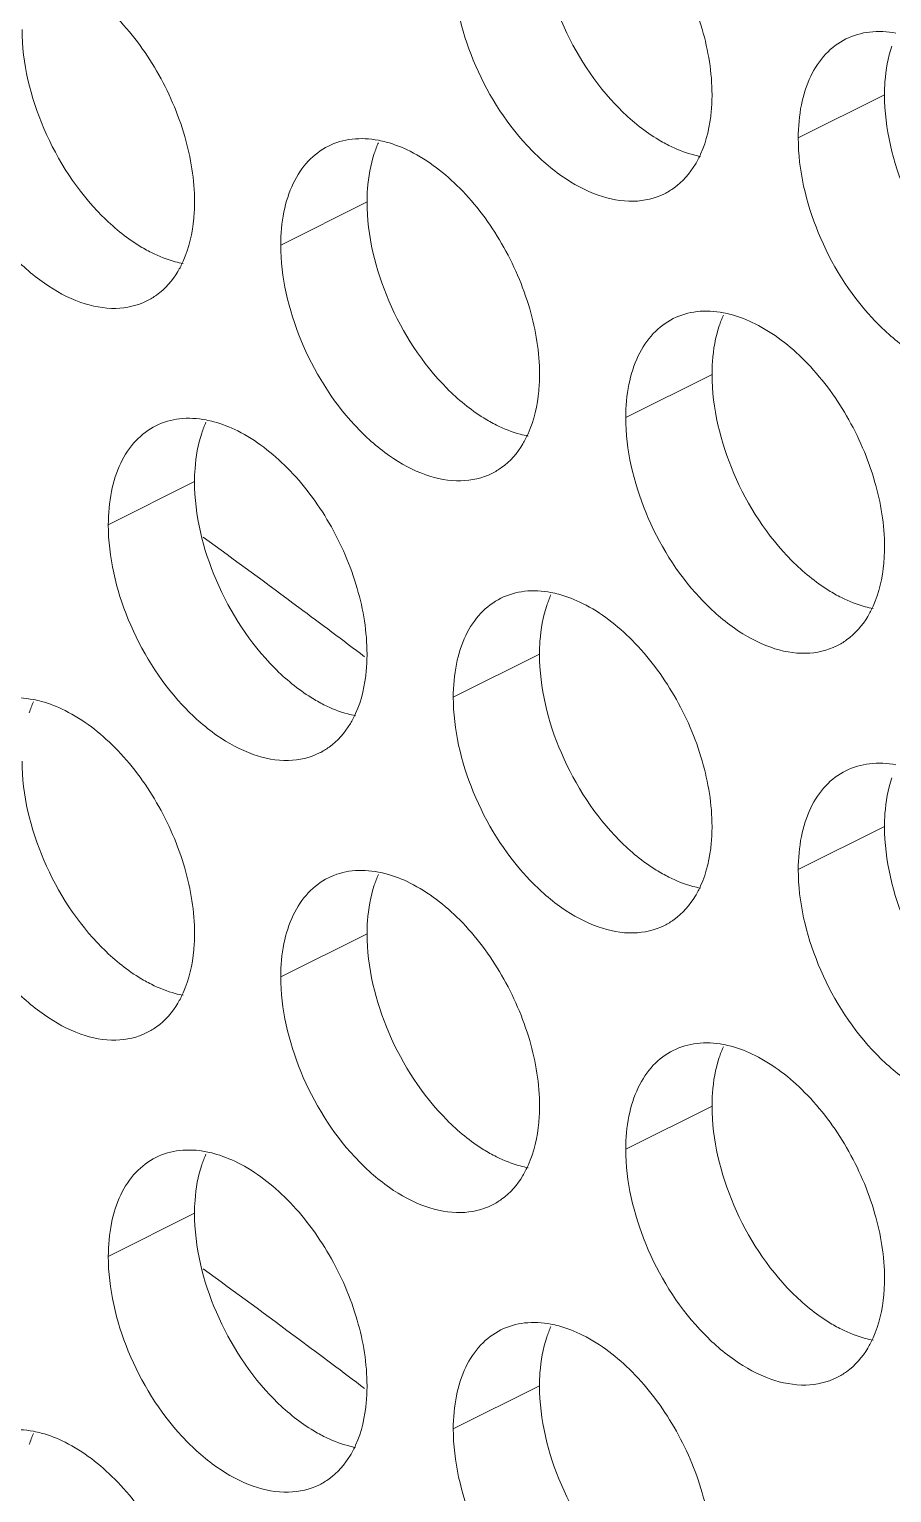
# Model space of a CAD drawing. Header units: millimetres. Extents: x 0 to 2524, y 0 to 1785.
# Drawn here: x 1877.04 to 1882.7, y 807.19 to 816.79 of the extents above; entities that cross this region are included whole.
import ezdxf

# ---------------------------------------------------------------- set-up
doc = ezdxf.new("R2010")
doc.units = ezdxf.units.MM
doc.header["$LTSCALE"] = 0.1
doc.layers.add('标注', color=251, linetype='Continuous', lineweight=9)

msp = doc.modelspace()

# ---------------------------------------------------------------- linework, layer by layer
at = {"layer": '标注'}
for p, q in [((1882.6528, 816.3643), (1882.0871, 816.0815)), ((1879.2587, 815.6614), (1878.693, 815.3785)), ((1881.5214, 814.53), (1880.9557, 814.2471)), ((1878.1273, 813.827), (1877.5616, 813.5442)), ((1880.3901, 812.6957), (1879.8244, 812.4128)), ((1882.6528, 811.5643), (1882.0871, 811.2815)), ((1879.2587, 810.8614), (1878.693, 810.5785)), ((1881.5214, 809.73), (1880.9557, 809.4471)), ((1878.1273, 809.027), (1877.5616, 808.7442)), ((1880.3901, 807.8957), (1879.8244, 807.6128))]:
    msp.add_line(p, q, dxfattribs=at)
for centre, radius, start, end in [((1880.0032, 815.7503), 0.734, 155.87957, 161.78032), ((1881.0071, 816.1209), 0.4532, 296.52559, 305.90341), ((1877.613, 815.4179), 0.4532, 296.52559, 305.90341), ((1882.2659, 814.6189), 0.734, 155.87957, 161.78032), ((1878.8718, 813.916), 0.734, 155.87957, 161.78032), ((1879.8757, 814.2865), 0.4532, 296.52559, 305.90341), ((1839.155, 759.6738), 66.4565, 53.363866, 54.035732), ((1881.1346, 812.7846), 0.734, 155.87957, 161.78032), ((1838.5643, 758.8784), 67.4472, 52.906702, 53.364386), ((1882.1385, 813.1552), 0.4532, 296.52559, 305.90341), ((1877.7405, 812.0817), 0.734, 155.87957, 161.78032), ((1878.7444, 812.4522), 0.4532, 296.52559, 305.90341), ((1880.0032, 810.9503), 0.734, 155.87957, 161.78032), ((1881.0071, 811.3209), 0.4532, 296.52559, 305.90341), ((1877.613, 810.6179), 0.4532, 296.52559, 305.90341), ((1882.2659, 809.8189), 0.734, 155.87957, 161.78032), ((1878.8718, 809.116), 0.734, 155.87957, 161.78032), ((1879.8757, 809.4865), 0.4532, 296.52559, 305.90341), ((1839.155, 754.8738), 66.4565, 53.363866, 54.035732), ((1881.1346, 807.9846), 0.734, 155.87957, 161.78032), ((1838.5643, 754.0784), 67.4472, 52.906702, 53.364386), ((1882.1385, 808.3552), 0.4532, 296.52559, 305.90341), ((1877.7405, 807.2817), 0.734, 155.87957, 161.78032), ((1878.7444, 807.6522), 0.4532, 296.52559, 305.90341)]:
    msp.add_arc(centre, radius, start, end, dxfattribs=at)
for points, knots in [([(1880.6729, 817.8278), (1880.7935, 817.7675), (1881.0241, 817.5871), (1881.2903, 817.229), (1881.4714, 816.8103), (1881.5214, 816.5092), (1881.5214, 816.3643)], [0, 0, 0, 0, 0.229676, 0.488215, 0.753207, 1, 1, 1, 1]), ([(1880.9139, 816.2736), (1880.7523, 816.4364), (1880.5013, 816.8236), (1880.3901, 817.2742), (1880.3901, 817.4957)], [0, 0, 0, 0, 0.508684, 1, 1, 1, 1]), ([(1881.2095, 815.7153), (1881.1469, 815.6841), (1880.997, 815.6501), (1880.7592, 815.6979), (1880.5208, 815.8285), (1880.213, 816.1061), (1879.927, 816.5688), (1879.8244, 817.0012), (1879.8244, 817.2128)], [0, 0, 0, 0, 0.090718, 0.191742, 0.308104, 0.439279, 0.725532, 1, 1, 1, 1]), ([(1877.2788, 817.1249), (1877.3994, 817.0645), (1877.63, 816.8842), (1877.8962, 816.5261), (1878.0773, 816.1074), (1878.1273, 815.8063), (1878.1273, 815.6614)], [0, 0, 0, 0, 0.229676, 0.488215, 0.753207, 1, 1, 1, 1]), ([(1877.5198, 815.5707), (1877.3582, 815.7335), (1877.1072, 816.1206), (1876.9959, 816.5712), (1876.9959, 816.7927)], [0, 0, 0, 0, 0.508684, 1, 1, 1, 1]), ([(1882.399, 816.7304), (1882.4473, 816.7545), (1882.5574, 816.7863), (1882.6711, 816.7795), (1882.7279, 816.7686)], [0, 0, 0, 0, 0.482538, 1, 1, 1, 1]), ([(1882.0871, 816.0815), (1882.0871, 816.1543), (1882.0991, 816.2932), (1882.1582, 816.4834), (1882.2575, 816.6356), (1882.3501, 816.706), (1882.399, 816.7304)], [0, 0, 0, 0, 0.289235, 0.54966, 0.782932, 1, 1, 1, 1]), ([(1882.6528, 816.3643), (1882.6528, 816.3927), (1882.6565, 816.5002), (1882.6753, 816.6076), (1882.7001, 816.6827)], [0, 0, 0, 0, 0.264225, 1, 1, 1, 1]), ([(1877.8154, 815.0124), (1877.7528, 814.9811), (1877.6029, 814.9472), (1877.3651, 814.9949), (1877.1267, 815.1256), (1876.8189, 815.4031), (1876.5329, 815.8658), (1876.4303, 816.2982), (1876.4303, 816.5099)], [0, 0, 0, 0, 0.090718, 0.191742, 0.308104, 0.439279, 0.725532, 1, 1, 1, 1]), ([(1881.5214, 816.3643), (1881.5214, 816.3287), (1881.5157, 816.1964), (1881.4865, 816.0638), (1881.4468, 815.9754)], [0, 0, 0, 0, 0.268874, 1, 1, 1, 1]), ([(1883.1766, 815.1423), (1883.015, 815.305), (1882.764, 815.6922), (1882.6528, 816.1428), (1882.6528, 816.3643)], [0, 0, 0, 0, 0.508684, 1, 1, 1, 1]), ([(1881.2386, 816.0322), (1881.2102, 816.0464), (1881.0922, 816.1129), (1880.9867, 816.2002), (1880.9139, 816.2736)], [0, 0, 0, 0, 0.235002, 1, 1, 1, 1]), ([(1878.693, 815.3785), (1878.693, 815.4514), (1878.705, 815.5903), (1878.764, 815.7805), (1878.8634, 815.9327), (1878.956, 816.0031), (1879.0049, 816.0275)], [0, 0, 0, 0, 0.289235, 0.54966, 0.782932, 1, 1, 1, 1]), ([(1879.0049, 816.0275), (1879.0532, 816.0516), (1879.1633, 816.0834), (1879.277, 816.0765), (1879.3338, 816.0657)], [0, 0, 0, 0, 0.482538, 1, 1, 1, 1]), ([(1879.3338, 816.0657), (1879.3511, 816.0624), (1879.4226, 816.0458), (1879.4915, 816.0185), (1879.5415, 815.9935)], [0, 0, 0, 0, 0.238696, 1, 1, 1, 1]), ([(1881.4463, 815.96), (1881.4291, 815.9633), (1881.3575, 815.9799), (1881.2886, 816.0072), (1881.2386, 816.0322)], [0, 0, 0, 0, 0.238696, 1, 1, 1, 1]), ([(1883.4723, 814.5839), (1883.4097, 814.5527), (1883.2597, 814.5187), (1883.0219, 814.5665), (1882.7835, 814.6971), (1882.4757, 814.9747), (1882.1897, 815.4374), (1882.0871, 815.8698), (1882.0871, 816.0815)], [0, 0, 0, 0, 0.090718, 0.191742, 0.308104, 0.439279, 0.725532, 1, 1, 1, 1]), ([(1879.2587, 815.6614), (1879.2587, 815.6898), (1879.2624, 815.7972), (1879.2812, 815.9046), (1879.306, 815.9798)], [0, 0, 0, 0, 0.264225, 1, 1, 1, 1]), ([(1879.5415, 815.9935), (1879.6622, 815.9332), (1879.8927, 815.7528), (1880.1589, 815.3947), (1880.34, 814.976), (1880.3901, 814.6749), (1880.3901, 814.53)], [0, 0, 0, 0, 0.229676, 0.488215, 0.753207, 1, 1, 1, 1]), ([(1881.4468, 815.9754), (1881.4365, 815.9525), (1881.3933, 815.8686), (1881.3291, 815.7944), (1881.2729, 815.7537)], [0, 0, 0, 0, 0.265525, 1, 1, 1, 1]), ([(1878.1273, 815.6614), (1878.1273, 815.6257), (1878.1216, 815.4935), (1878.0924, 815.3608), (1878.0527, 815.2725)], [0, 0, 0, 0, 0.268874, 1, 1, 1, 1]), ([(1879.7825, 814.4393), (1879.6209, 814.6021), (1879.3699, 814.9893), (1879.2587, 815.4398), (1879.2587, 815.6614)], [0, 0, 0, 0, 0.508684, 1, 1, 1, 1]), ([(1877.8445, 815.3292), (1877.8161, 815.3434), (1877.6981, 815.4099), (1877.5926, 815.4973), (1877.5198, 815.5707)], [0, 0, 0, 0, 0.235002, 1, 1, 1, 1]), ([(1878.0522, 815.2571), (1878.035, 815.2603), (1877.9634, 815.277), (1877.8945, 815.3042), (1877.8445, 815.3292)], [0, 0, 0, 0, 0.238696, 1, 1, 1, 1]), ([(1880.0782, 813.881), (1880.0156, 813.8498), (1879.8656, 813.8158), (1879.6278, 813.8636), (1879.3894, 813.9942), (1879.0816, 814.2718), (1878.7956, 814.7345), (1878.693, 815.1669), (1878.693, 815.3785)], [0, 0, 0, 0, 0.090718, 0.191742, 0.308104, 0.439279, 0.725532, 1, 1, 1, 1]), ([(1878.0527, 815.2725), (1878.0424, 815.2496), (1877.9991, 815.1656), (1877.935, 815.0915), (1877.8788, 815.0508)], [0, 0, 0, 0, 0.265525, 1, 1, 1, 1]), ([(1881.2676, 814.8961), (1881.316, 814.9202), (1881.426, 814.952), (1881.5397, 814.9452), (1881.5966, 814.9343)], [0, 0, 0, 0, 0.482538, 1, 1, 1, 1]), ([(1880.9557, 814.2471), (1880.9557, 814.32), (1880.9678, 814.4589), (1881.0268, 814.6491), (1881.1262, 814.8013), (1881.2187, 814.8717), (1881.2676, 814.8961)], [0, 0, 0, 0, 0.289235, 0.54966, 0.782932, 1, 1, 1, 1]), ([(1881.5214, 814.53), (1881.5214, 814.5584), (1881.5251, 814.6659), (1881.5439, 814.7733), (1881.5688, 814.8484)], [0, 0, 0, 0, 0.264225, 1, 1, 1, 1]), ([(1881.5966, 814.9343), (1881.6138, 814.931), (1881.6854, 814.9144), (1881.7543, 814.8871), (1881.8043, 814.8621)], [0, 0, 0, 0, 0.238696, 1, 1, 1, 1]), ([(1881.8043, 814.8621), (1881.9249, 814.8018), (1882.1555, 814.6214), (1882.4217, 814.2634), (1882.6028, 813.8446), (1882.6528, 813.5436), (1882.6528, 813.3986)], [0, 0, 0, 0, 0.229676, 0.488215, 0.753207, 1, 1, 1, 1]), ([(1880.3901, 814.53), (1880.3901, 814.4944), (1880.3844, 814.3621), (1880.3551, 814.2295), (1880.3154, 814.1411)], [0, 0, 0, 0, 0.268874, 1, 1, 1, 1]), ([(1882.0452, 813.308), (1881.8837, 813.4707), (1881.6327, 813.8579), (1881.5214, 814.3085), (1881.5214, 814.53)], [0, 0, 0, 0, 0.508684, 1, 1, 1, 1]), ([(1880.1072, 814.1979), (1880.0788, 814.2121), (1879.9609, 814.2786), (1879.8554, 814.3659), (1879.7825, 814.4393)], [0, 0, 0, 0, 0.235002, 1, 1, 1, 1]), ([(1877.5616, 813.5442), (1877.5616, 813.6171), (1877.5736, 813.756), (1877.6327, 813.9462), (1877.732, 814.0984), (1877.8246, 814.1688), (1877.8735, 814.1932)], [0, 0, 0, 0, 0.289235, 0.54966, 0.782932, 1, 1, 1, 1]), ([(1877.8735, 814.1932), (1877.9219, 814.2173), (1878.0319, 814.249), (1878.1456, 814.2422), (1878.2025, 814.2313)], [0, 0, 0, 0, 0.482538, 1, 1, 1, 1]), ([(1878.2025, 814.2313), (1878.2197, 814.2281), (1878.2913, 814.2114), (1878.3602, 814.1842), (1878.4102, 814.1592)], [0, 0, 0, 0, 0.238696, 1, 1, 1, 1]), ([(1880.3149, 814.1257), (1880.2977, 814.129), (1880.2261, 814.1456), (1880.1572, 814.1729), (1880.1072, 814.1979)], [0, 0, 0, 0, 0.238696, 1, 1, 1, 1]), ([(1882.3409, 812.7496), (1882.2783, 812.7184), (1882.1284, 812.6844), (1881.8906, 812.7322), (1881.6522, 812.8628), (1881.3444, 813.1404), (1881.0583, 813.6031), (1880.9557, 814.0355), (1880.9557, 814.2471)], [0, 0, 0, 0, 0.090718, 0.191742, 0.308104, 0.439279, 0.725532, 1, 1, 1, 1]), ([(1878.1273, 813.827), (1878.1273, 813.8555), (1878.131, 813.9629), (1878.1498, 814.0703), (1878.1747, 814.1455)], [0, 0, 0, 0, 0.264225, 1, 1, 1, 1]), ([(1878.4102, 814.1592), (1878.5308, 814.0988), (1878.7613, 813.9185), (1879.0275, 813.5604), (1879.2087, 813.1417), (1879.2587, 812.8406), (1879.2587, 812.6957)], [0, 0, 0, 0, 0.229676, 0.488215, 0.753207, 1, 1, 1, 1]), ([(1880.3154, 814.1411), (1880.3052, 814.1182), (1880.2619, 814.0342), (1880.1978, 813.9601), (1880.1415, 813.9194)], [0, 0, 0, 0, 0.265525, 1, 1, 1, 1]), ([(1878.6511, 812.605), (1878.4896, 812.7678), (1878.2386, 813.1549), (1878.1273, 813.6055), (1878.1273, 813.827)], [0, 0, 0, 0, 0.508684, 1, 1, 1, 1]), ([(1878.9468, 812.0467), (1878.8842, 812.0155), (1878.7343, 811.9815), (1878.4965, 812.0293), (1878.258, 812.1599), (1877.9503, 812.4374), (1877.6642, 812.9001), (1877.5616, 813.3325), (1877.5616, 813.5442)], [0, 0, 0, 0, 0.090718, 0.191742, 0.308104, 0.439279, 0.725532, 1, 1, 1, 1]), ([(1882.6528, 813.3986), (1882.6528, 813.363), (1882.6471, 813.2307), (1882.6179, 813.0981), (1882.5782, 813.0097)], [0, 0, 0, 0, 0.268874, 1, 1, 1, 1]), ([(1882.37, 813.0665), (1882.3415, 813.0807), (1882.2236, 813.1472), (1882.1181, 813.2345), (1882.0452, 813.308)], [0, 0, 0, 0, 0.235002, 1, 1, 1, 1]), ([(1879.8244, 812.4128), (1879.8244, 812.4857), (1879.8364, 812.6246), (1879.8954, 812.8148), (1879.9948, 812.967), (1880.0874, 813.0374), (1880.1363, 813.0618)], [0, 0, 0, 0, 0.289235, 0.54966, 0.782932, 1, 1, 1, 1]), ([(1880.1363, 813.0618), (1880.1846, 813.0859), (1880.2947, 813.1177), (1880.4083, 813.1109), (1880.4652, 813.1)], [0, 0, 0, 0, 0.482538, 1, 1, 1, 1]), ([(1880.4652, 813.1), (1880.4824, 813.0967), (1880.554, 813.0801), (1880.6229, 813.0528), (1880.6729, 813.0278)], [0, 0, 0, 0, 0.238696, 1, 1, 1, 1]), ([(1880.6729, 813.0278), (1880.7935, 812.9675), (1881.0241, 812.7871), (1881.2903, 812.429), (1881.4714, 812.0103), (1881.5214, 811.7092), (1881.5214, 811.5643)], [0, 0, 0, 0, 0.229676, 0.488215, 0.753207, 1, 1, 1, 1]), ([(1882.5777, 812.9943), (1882.5604, 812.9976), (1882.4889, 813.0142), (1882.42, 813.0415), (1882.37, 813.0665)], [0, 0, 0, 0, 0.238696, 1, 1, 1, 1]), ([(1880.3901, 812.6957), (1880.3901, 812.7241), (1880.3938, 812.8315), (1880.4126, 812.939), (1880.4374, 813.0141)], [0, 0, 0, 0, 0.264225, 1, 1, 1, 1]), ([(1882.5782, 813.0097), (1882.5679, 812.9869), (1882.5246, 812.9029), (1882.4605, 812.8287), (1882.4043, 812.788)], [0, 0, 0, 0, 0.265525, 1, 1, 1, 1]), ([(1879.2587, 812.6957), (1879.2587, 812.66), (1879.253, 812.5278), (1879.2238, 812.3952), (1879.1841, 812.3068)], [0, 0, 0, 0, 0.268874, 1, 1, 1, 1]), ([(1880.9139, 811.4736), (1880.7523, 811.6364), (1880.5013, 812.0236), (1880.3901, 812.4742), (1880.3901, 812.6957)], [0, 0, 0, 0, 0.508684, 1, 1, 1, 1]), ([(1878.9758, 812.3635), (1878.9474, 812.3778), (1878.8295, 812.4443), (1878.724, 812.5316), (1878.6511, 812.605)], [0, 0, 0, 0, 0.235002, 1, 1, 1, 1]), ([(1876.7422, 812.3589), (1876.7905, 812.383), (1876.9006, 812.4147), (1877.0142, 812.4079), (1877.0711, 812.397)], [0, 0, 0, 0, 0.482538, 1, 1, 1, 1]), ([(1877.0711, 812.397), (1877.0883, 812.3937), (1877.1599, 812.3771), (1877.2288, 812.3499), (1877.2788, 812.3249)], [0, 0, 0, 0, 0.238696, 1, 1, 1, 1]), ([(1879.1835, 812.2914), (1879.1663, 812.2947), (1879.0948, 812.3113), (1879.0258, 812.3385), (1878.9758, 812.3635)], [0, 0, 0, 0, 0.238696, 1, 1, 1, 1]), ([(1881.2095, 810.9153), (1881.1469, 810.8841), (1880.997, 810.8501), (1880.7592, 810.8979), (1880.5208, 811.0285), (1880.213, 811.3061), (1879.927, 811.7688), (1879.8244, 812.2012), (1879.8244, 812.4128)], [0, 0, 0, 0, 0.090718, 0.191742, 0.308104, 0.439279, 0.725532, 1, 1, 1, 1]), ([(1877.2788, 812.3249), (1877.3994, 812.2645), (1877.63, 812.0842), (1877.8962, 811.7261), (1878.0773, 811.3074), (1878.1273, 811.0063), (1878.1273, 810.8614)], [0, 0, 0, 0, 0.229676, 0.488215, 0.753207, 1, 1, 1, 1]), ([(1879.1841, 812.3068), (1879.1738, 812.2839), (1879.1305, 812.1999), (1879.0664, 812.1258), (1879.0102, 812.0851)], [0, 0, 0, 0, 0.265525, 1, 1, 1, 1]), ([(1877.5198, 810.7707), (1877.3582, 810.9335), (1877.1072, 811.3206), (1876.9959, 811.7712), (1876.9959, 811.9927)], [0, 0, 0, 0, 0.508684, 1, 1, 1, 1]), ([(1882.399, 811.9304), (1882.4473, 811.9545), (1882.5574, 811.9863), (1882.6711, 811.9795), (1882.7279, 811.9686)], [0, 0, 0, 0, 0.482538, 1, 1, 1, 1]), ([(1882.0871, 811.2815), (1882.0871, 811.3543), (1882.0991, 811.4932), (1882.1582, 811.6834), (1882.2575, 811.8356), (1882.3501, 811.906), (1882.399, 811.9304)], [0, 0, 0, 0, 0.289235, 0.54966, 0.782932, 1, 1, 1, 1]), ([(1882.6528, 811.5643), (1882.6528, 811.5927), (1882.6565, 811.7002), (1882.6753, 811.8076), (1882.7001, 811.8827)], [0, 0, 0, 0, 0.264225, 1, 1, 1, 1]), ([(1877.8154, 810.2124), (1877.7528, 810.1811), (1877.6029, 810.1472), (1877.3651, 810.1949), (1877.1267, 810.3256), (1876.8189, 810.6031), (1876.5329, 811.0658), (1876.4303, 811.4982), (1876.4303, 811.7099)], [0, 0, 0, 0, 0.090718, 0.191742, 0.308104, 0.439279, 0.725532, 1, 1, 1, 1]), ([(1881.5214, 811.5643), (1881.5214, 811.5287), (1881.5157, 811.3964), (1881.4865, 811.2638), (1881.4468, 811.1754)], [0, 0, 0, 0, 0.268874, 1, 1, 1, 1]), ([(1883.1766, 810.3423), (1883.015, 810.505), (1882.764, 810.8922), (1882.6528, 811.3428), (1882.6528, 811.5643)], [0, 0, 0, 0, 0.508684, 1, 1, 1, 1]), ([(1881.2386, 811.2322), (1881.2102, 811.2464), (1881.0922, 811.3129), (1880.9867, 811.4002), (1880.9139, 811.4736)], [0, 0, 0, 0, 0.235002, 1, 1, 1, 1]), ([(1878.693, 810.5785), (1878.693, 810.6514), (1878.705, 810.7903), (1878.764, 810.9805), (1878.8634, 811.1327), (1878.956, 811.2031), (1879.0049, 811.2275)], [0, 0, 0, 0, 0.289235, 0.54966, 0.782932, 1, 1, 1, 1]), ([(1879.0049, 811.2275), (1879.0532, 811.2516), (1879.1633, 811.2834), (1879.277, 811.2765), (1879.3338, 811.2657)], [0, 0, 0, 0, 0.482538, 1, 1, 1, 1]), ([(1879.3338, 811.2657), (1879.3511, 811.2624), (1879.4226, 811.2458), (1879.4915, 811.2185), (1879.5415, 811.1935)], [0, 0, 0, 0, 0.238696, 1, 1, 1, 1]), ([(1881.4463, 811.16), (1881.4291, 811.1633), (1881.3575, 811.1799), (1881.2886, 811.2072), (1881.2386, 811.2322)], [0, 0, 0, 0, 0.238696, 1, 1, 1, 1]), ([(1883.4723, 809.7839), (1883.4097, 809.7527), (1883.2597, 809.7187), (1883.0219, 809.7665), (1882.7835, 809.8971), (1882.4757, 810.1747), (1882.1897, 810.6374), (1882.0871, 811.0698), (1882.0871, 811.2815)], [0, 0, 0, 0, 0.090718, 0.191742, 0.308104, 0.439279, 0.725532, 1, 1, 1, 1]), ([(1879.2587, 810.8614), (1879.2587, 810.8898), (1879.2624, 810.9972), (1879.2812, 811.1046), (1879.306, 811.1798)], [0, 0, 0, 0, 0.264225, 1, 1, 1, 1]), ([(1879.5415, 811.1935), (1879.6622, 811.1332), (1879.8927, 810.9528), (1880.1589, 810.5947), (1880.34, 810.176), (1880.3901, 809.8749), (1880.3901, 809.73)], [0, 0, 0, 0, 0.229676, 0.488215, 0.753207, 1, 1, 1, 1]), ([(1881.4468, 811.1754), (1881.4365, 811.1525), (1881.3933, 811.0686), (1881.3291, 810.9944), (1881.2729, 810.9537)], [0, 0, 0, 0, 0.265525, 1, 1, 1, 1]), ([(1878.1273, 810.8614), (1878.1273, 810.8257), (1878.1216, 810.6935), (1878.0924, 810.5608), (1878.0527, 810.4725)], [0, 0, 0, 0, 0.268874, 1, 1, 1, 1]), ([(1879.7825, 809.6393), (1879.6209, 809.8021), (1879.3699, 810.1893), (1879.2587, 810.6398), (1879.2587, 810.8614)], [0, 0, 0, 0, 0.508684, 1, 1, 1, 1]), ([(1877.8445, 810.5292), (1877.8161, 810.5434), (1877.6981, 810.6099), (1877.5926, 810.6973), (1877.5198, 810.7707)], [0, 0, 0, 0, 0.235002, 1, 1, 1, 1]), ([(1878.0522, 810.4571), (1878.035, 810.4603), (1877.9634, 810.477), (1877.8945, 810.5042), (1877.8445, 810.5292)], [0, 0, 0, 0, 0.238696, 1, 1, 1, 1]), ([(1880.0782, 809.081), (1880.0156, 809.0498), (1879.8656, 809.0158), (1879.6278, 809.0636), (1879.3894, 809.1942), (1879.0816, 809.4718), (1878.7956, 809.9345), (1878.693, 810.3669), (1878.693, 810.5785)], [0, 0, 0, 0, 0.090718, 0.191742, 0.308104, 0.439279, 0.725532, 1, 1, 1, 1]), ([(1878.0527, 810.4725), (1878.0424, 810.4496), (1877.9991, 810.3656), (1877.935, 810.2915), (1877.8788, 810.2508)], [0, 0, 0, 0, 0.265525, 1, 1, 1, 1]), ([(1881.2676, 810.0961), (1881.316, 810.1202), (1881.426, 810.152), (1881.5397, 810.1452), (1881.5966, 810.1343)], [0, 0, 0, 0, 0.482538, 1, 1, 1, 1]), ([(1880.9557, 809.4471), (1880.9557, 809.52), (1880.9678, 809.6589), (1881.0268, 809.8491), (1881.1262, 810.0013), (1881.2187, 810.0717), (1881.2676, 810.0961)], [0, 0, 0, 0, 0.289235, 0.54966, 0.782932, 1, 1, 1, 1]), ([(1881.5214, 809.73), (1881.5214, 809.7584), (1881.5251, 809.8659), (1881.5439, 809.9733), (1881.5688, 810.0484)], [0, 0, 0, 0, 0.264225, 1, 1, 1, 1]), ([(1881.5966, 810.1343), (1881.6138, 810.131), (1881.6854, 810.1144), (1881.7543, 810.0871), (1881.8043, 810.0621)], [0, 0, 0, 0, 0.238696, 1, 1, 1, 1]), ([(1881.8043, 810.0621), (1881.9249, 810.0018), (1882.1555, 809.8214), (1882.4217, 809.4634), (1882.6028, 809.0446), (1882.6528, 808.7436), (1882.6528, 808.5986)], [0, 0, 0, 0, 0.229676, 0.488215, 0.753207, 1, 1, 1, 1]), ([(1880.3901, 809.73), (1880.3901, 809.6944), (1880.3844, 809.5621), (1880.3551, 809.4295), (1880.3154, 809.3411)], [0, 0, 0, 0, 0.268874, 1, 1, 1, 1]), ([(1882.0452, 808.508), (1881.8837, 808.6707), (1881.6327, 809.0579), (1881.5214, 809.5085), (1881.5214, 809.73)], [0, 0, 0, 0, 0.508684, 1, 1, 1, 1]), ([(1880.1072, 809.3979), (1880.0788, 809.4121), (1879.9609, 809.4786), (1879.8554, 809.5659), (1879.7825, 809.6393)], [0, 0, 0, 0, 0.235002, 1, 1, 1, 1]), ([(1877.5616, 808.7442), (1877.5616, 808.8171), (1877.5736, 808.956), (1877.6327, 809.1462), (1877.732, 809.2984), (1877.8246, 809.3688), (1877.8735, 809.3932)], [0, 0, 0, 0, 0.289235, 0.54966, 0.782932, 1, 1, 1, 1]), ([(1877.8735, 809.3932), (1877.9219, 809.4173), (1878.0319, 809.449), (1878.1456, 809.4422), (1878.2025, 809.4313)], [0, 0, 0, 0, 0.482538, 1, 1, 1, 1]), ([(1878.2025, 809.4313), (1878.2197, 809.4281), (1878.2913, 809.4114), (1878.3602, 809.3842), (1878.4102, 809.3592)], [0, 0, 0, 0, 0.238696, 1, 1, 1, 1]), ([(1880.3149, 809.3257), (1880.2977, 809.329), (1880.2261, 809.3456), (1880.1572, 809.3729), (1880.1072, 809.3979)], [0, 0, 0, 0, 0.238696, 1, 1, 1, 1]), ([(1882.3409, 807.9496), (1882.2783, 807.9184), (1882.1284, 807.8844), (1881.8906, 807.9322), (1881.6522, 808.0628), (1881.3444, 808.3404), (1881.0583, 808.8031), (1880.9557, 809.2355), (1880.9557, 809.4471)], [0, 0, 0, 0, 0.090718, 0.191742, 0.308104, 0.439279, 0.725532, 1, 1, 1, 1]), ([(1878.1273, 809.027), (1878.1273, 809.0555), (1878.131, 809.1629), (1878.1498, 809.2703), (1878.1747, 809.3455)], [0, 0, 0, 0, 0.264225, 1, 1, 1, 1]), ([(1878.4102, 809.3592), (1878.5308, 809.2988), (1878.7613, 809.1185), (1879.0275, 808.7604), (1879.2087, 808.3417), (1879.2587, 808.0406), (1879.2587, 807.8957)], [0, 0, 0, 0, 0.229676, 0.488215, 0.753207, 1, 1, 1, 1]), ([(1880.3154, 809.3411), (1880.3052, 809.3182), (1880.2619, 809.2342), (1880.1978, 809.1601), (1880.1415, 809.1194)], [0, 0, 0, 0, 0.265525, 1, 1, 1, 1]), ([(1878.6511, 807.805), (1878.4896, 807.9678), (1878.2386, 808.3549), (1878.1273, 808.8055), (1878.1273, 809.027)], [0, 0, 0, 0, 0.508684, 1, 1, 1, 1]), ([(1878.9468, 807.2467), (1878.8842, 807.2155), (1878.7343, 807.1815), (1878.4965, 807.2293), (1878.258, 807.3599), (1877.9503, 807.6374), (1877.6642, 808.1001), (1877.5616, 808.5325), (1877.5616, 808.7442)], [0, 0, 0, 0, 0.090718, 0.191742, 0.308104, 0.439279, 0.725532, 1, 1, 1, 1]), ([(1882.6528, 808.5986), (1882.6528, 808.563), (1882.6471, 808.4307), (1882.6179, 808.2981), (1882.5782, 808.2097)], [0, 0, 0, 0, 0.268874, 1, 1, 1, 1]), ([(1882.37, 808.2665), (1882.3415, 808.2807), (1882.2236, 808.3472), (1882.1181, 808.4345), (1882.0452, 808.508)], [0, 0, 0, 0, 0.235002, 1, 1, 1, 1]), ([(1879.8244, 807.6128), (1879.8244, 807.6857), (1879.8364, 807.8246), (1879.8954, 808.0148), (1879.9948, 808.167), (1880.0874, 808.2374), (1880.1363, 808.2618)], [0, 0, 0, 0, 0.289235, 0.54966, 0.782932, 1, 1, 1, 1]), ([(1880.1363, 808.2618), (1880.1846, 808.2859), (1880.2947, 808.3177), (1880.4083, 808.3109), (1880.4652, 808.3)], [0, 0, 0, 0, 0.482538, 1, 1, 1, 1]), ([(1880.4652, 808.3), (1880.4824, 808.2967), (1880.554, 808.2801), (1880.6229, 808.2528), (1880.6729, 808.2278)], [0, 0, 0, 0, 0.238696, 1, 1, 1, 1]), ([(1880.6729, 808.2278), (1880.7935, 808.1675), (1881.0241, 807.9871), (1881.2903, 807.629), (1881.4714, 807.2103), (1881.5214, 806.9092), (1881.5214, 806.7643)], [0, 0, 0, 0, 0.229676, 0.488215, 0.753207, 1, 1, 1, 1]), ([(1882.5777, 808.1943), (1882.5604, 808.1976), (1882.4889, 808.2142), (1882.42, 808.2415), (1882.37, 808.2665)], [0, 0, 0, 0, 0.238696, 1, 1, 1, 1]), ([(1880.3901, 807.8957), (1880.3901, 807.9241), (1880.3938, 808.0315), (1880.4126, 808.139), (1880.4374, 808.2141)], [0, 0, 0, 0, 0.264225, 1, 1, 1, 1]), ([(1882.5782, 808.2097), (1882.5679, 808.1869), (1882.5246, 808.1029), (1882.4605, 808.0287), (1882.4043, 807.988)], [0, 0, 0, 0, 0.265525, 1, 1, 1, 1]), ([(1879.2587, 807.8957), (1879.2587, 807.86), (1879.253, 807.7278), (1879.2238, 807.5952), (1879.1841, 807.5068)], [0, 0, 0, 0, 0.268874, 1, 1, 1, 1]), ([(1880.9139, 806.6736), (1880.7523, 806.8364), (1880.5013, 807.2236), (1880.3901, 807.6742), (1880.3901, 807.8957)], [0, 0, 0, 0, 0.508684, 1, 1, 1, 1]), ([(1878.9758, 807.5635), (1878.9474, 807.5778), (1878.8295, 807.6443), (1878.724, 807.7316), (1878.6511, 807.805)], [0, 0, 0, 0, 0.235002, 1, 1, 1, 1]), ([(1876.7422, 807.5589), (1876.7905, 807.583), (1876.9006, 807.6147), (1877.0142, 807.6079), (1877.0711, 807.597)], [0, 0, 0, 0, 0.482538, 1, 1, 1, 1]), ([(1877.0711, 807.597), (1877.0883, 807.5937), (1877.1599, 807.5771), (1877.2288, 807.5499), (1877.2788, 807.5249)], [0, 0, 0, 0, 0.238696, 1, 1, 1, 1]), ([(1879.1835, 807.4914), (1879.1663, 807.4947), (1879.0948, 807.5113), (1879.0258, 807.5385), (1878.9758, 807.5635)], [0, 0, 0, 0, 0.238696, 1, 1, 1, 1]), ([(1881.2095, 806.1153), (1881.1469, 806.0841), (1880.997, 806.0501), (1880.7592, 806.0979), (1880.5208, 806.2285), (1880.213, 806.5061), (1879.927, 806.9688), (1879.8244, 807.4012), (1879.8244, 807.6128)], [0, 0, 0, 0, 0.090718, 0.191742, 0.308104, 0.439279, 0.725532, 1, 1, 1, 1]), ([(1877.2788, 807.5249), (1877.3994, 807.4645), (1877.63, 807.2842), (1877.8962, 806.9261), (1878.0773, 806.5074), (1878.1273, 806.2063), (1878.1273, 806.0614)], [0, 0, 0, 0, 0.229676, 0.488215, 0.753207, 1, 1, 1, 1]), ([(1879.1841, 807.5068), (1879.1738, 807.4839), (1879.1305, 807.3999), (1879.0664, 807.3258), (1879.0102, 807.2851)], [0, 0, 0, 0, 0.265525, 1, 1, 1, 1])]:
    msp.add_open_spline(points, degree=3, knots=knots, dxfattribs=at)

doc.saveas('drawing.dxf')
